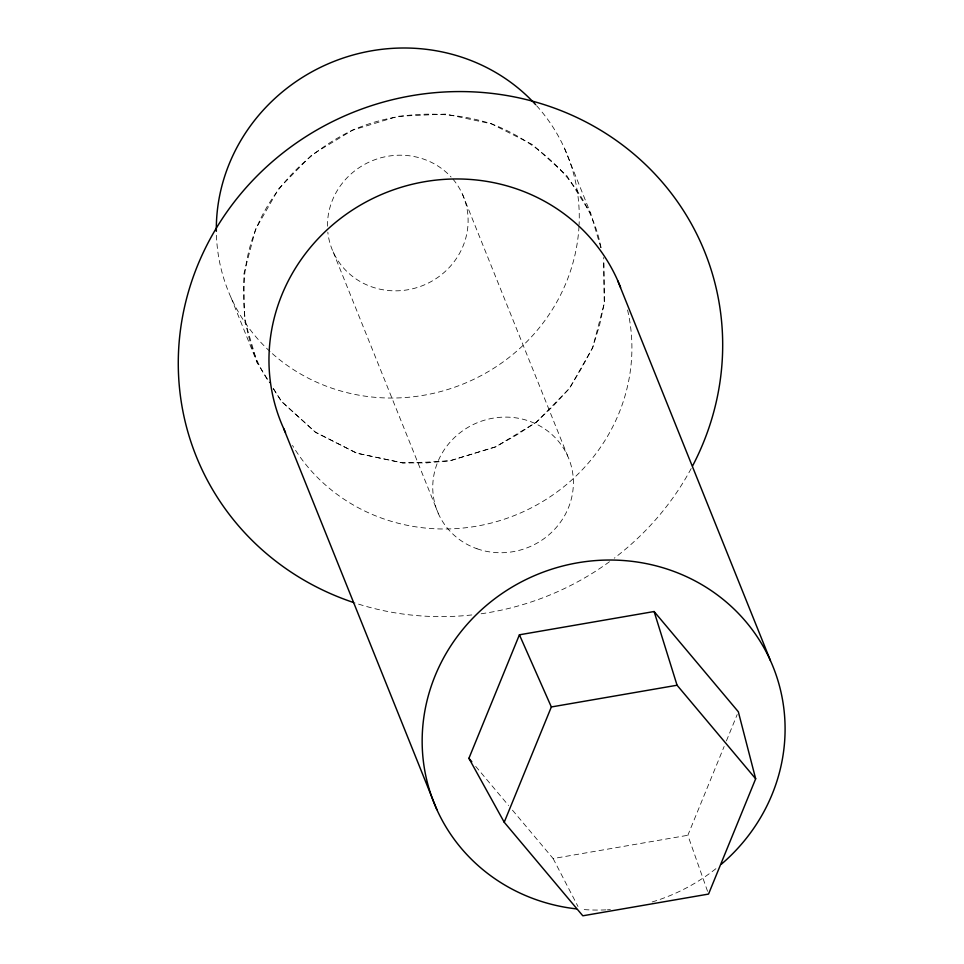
<?xml version="1.0" encoding="UTF-8"?>
<svg xmlns="http://www.w3.org/2000/svg" width="964" height="964" viewBox="0 0 964 964"><rect width="100%" height="100%" fill="white"/><g stroke="black" fill="none" stroke-linecap="round" stroke-linejoin="round"><path stroke-width="0.72" stroke-dasharray="4.82 3.62" d="M707.552 891.278L687.838 835.282L724.145 746.461M726.41 740.918L737.195 714.541M512.474 810.17L553.131 858.562L687.838 835.282M273.559 389.01L281.548 401.494L315.469 432.246L356.788 453.188L402.699 462.913L426.546 462.925L450.068 460.744L495.665 446.85L516.343 435.15L536.394 422.16L553.312 405.88L569.471 388.359L581.352 368.561L592.631 347.751L599.524 325.386L604.32 303.106L603.717 257.472M273.198 388.299L281.548 401.494L315.469 432.246L356.788 453.188L402.699 462.913L426.534 462.166L450.068 460.744L495.665 446.85L536.394 422.16L569.471 388.359L592.631 347.751L604.32 303.106L603.753 260.449M475.698 766.38L508.606 805.555M601.078 247.688C589.691 189.836 545.491 144.576 491.435 123.814C445.995 109.221 396.421 111.029 352.559 130.152C303.045 153.782 261.786 197.487 248.7 251.616C238.06 295.502 243.35 345.136 269.558 382.768M231.023 297.575L257.34 363.054L269.402 382.298M600.825 247.64L590.884 213.948L566.675 175.496L532.755 144.757L491.435 123.814L445.525 114.089L398.156 116.258L352.559 130.152L311.83 154.843L278.753 188.643L255.593 229.251L243.904 273.897L244.507 319.53L257.34 363.054M553.131 858.562L577.978 906.485M564.567 148.468L590.884 213.948M462.419 194.138L567.7 456.032M333.17 251.917L438.451 513.812M627.564 309.998A182.69 173.749 -21.9 0 1 515.571 515.053A182.69 173.749 -21.9 0 1 292.502 445.416M715.903 868.697A182.69 173.749 -21.9 0 1 649.917 902.617M610.393 909.606A182.69 173.749 -21.9 0 1 607.404 909.799M605.91 909.871A182.69 173.749 -21.9 0 1 582.208 909.45M453.032 179.232A70.794 67.323 -21.9 0 1 424.112 284.995A70.794 67.323 -21.9 0 1 327.82 232.143M327.471 226.239A70.794 67.323 -21.9 0 1 372.911 160.458A70.794 67.323 -21.9 0 1 451.104 177.039M691.2 468.528A274.041 260.629 -21.9 0 1 614.237 558.192M609.477 561.735A274.041 260.629 -21.9 0 1 480.65 613.839M471.782 614.948A274.041 260.629 -21.9 0 1 355.101 603.03M536.611 105.715A182.69 173.749 -21.9 0 1 579.087 224.757M579.015 226.191A182.69 173.749 -21.9 0 1 463.853 383.72A182.69 173.749 -21.9 0 1 271.101 352.499M270.041 351.535A182.69 173.749 -21.9 0 1 216.358 232.734M476.987 548.745A70.794 67.323 -21.9 0 0 572.676 472.902A70.794 67.323 -21.9 0 0 459.563 433.137A70.794 67.323 -21.9 0 0 476.987 548.745"/><path stroke-width="1.45" d="M468.914 758.319L519.415 634.806L654.11 611.525L738.328 711.769L755.668 778.792L708.54 894.074L582.81 915.8L504.22 822.244L468.914 758.319L471.818 761.777M504.22 822.244L551.348 706.961L519.415 634.806M551.348 706.961L677.065 685.235L755.668 778.792M770.393 660.485L617.201 279.415A182.69 173.749 -21.9 0 0 376.791 196.584A182.69 173.749 -21.9 0 0 285.513 432.487M283.669 428.534L436.849 809.603M654.11 611.525L677.065 685.235M617.791 280.741A182.69 173.749 -21.9 0 1 620.599 287.489M576.364 908.883A182.69 173.749 -21.9 0 1 435.656 674.463A182.69 173.749 -21.9 0 1 709.89 589.703A182.69 173.749 -21.9 0 1 721.602 863.997M353.692 602.56A274.041 260.629 -21.9 0 1 199.813 260.184A274.041 260.629 -21.9 0 1 565.82 112.583A274.041 260.629 -21.9 0 1 692.61 465.877M216.334 231.312A182.69 173.749 -21.9 0 1 333.809 61.479A182.69 173.749 -21.9 0 1 535.647 104.654"/></g></svg>
